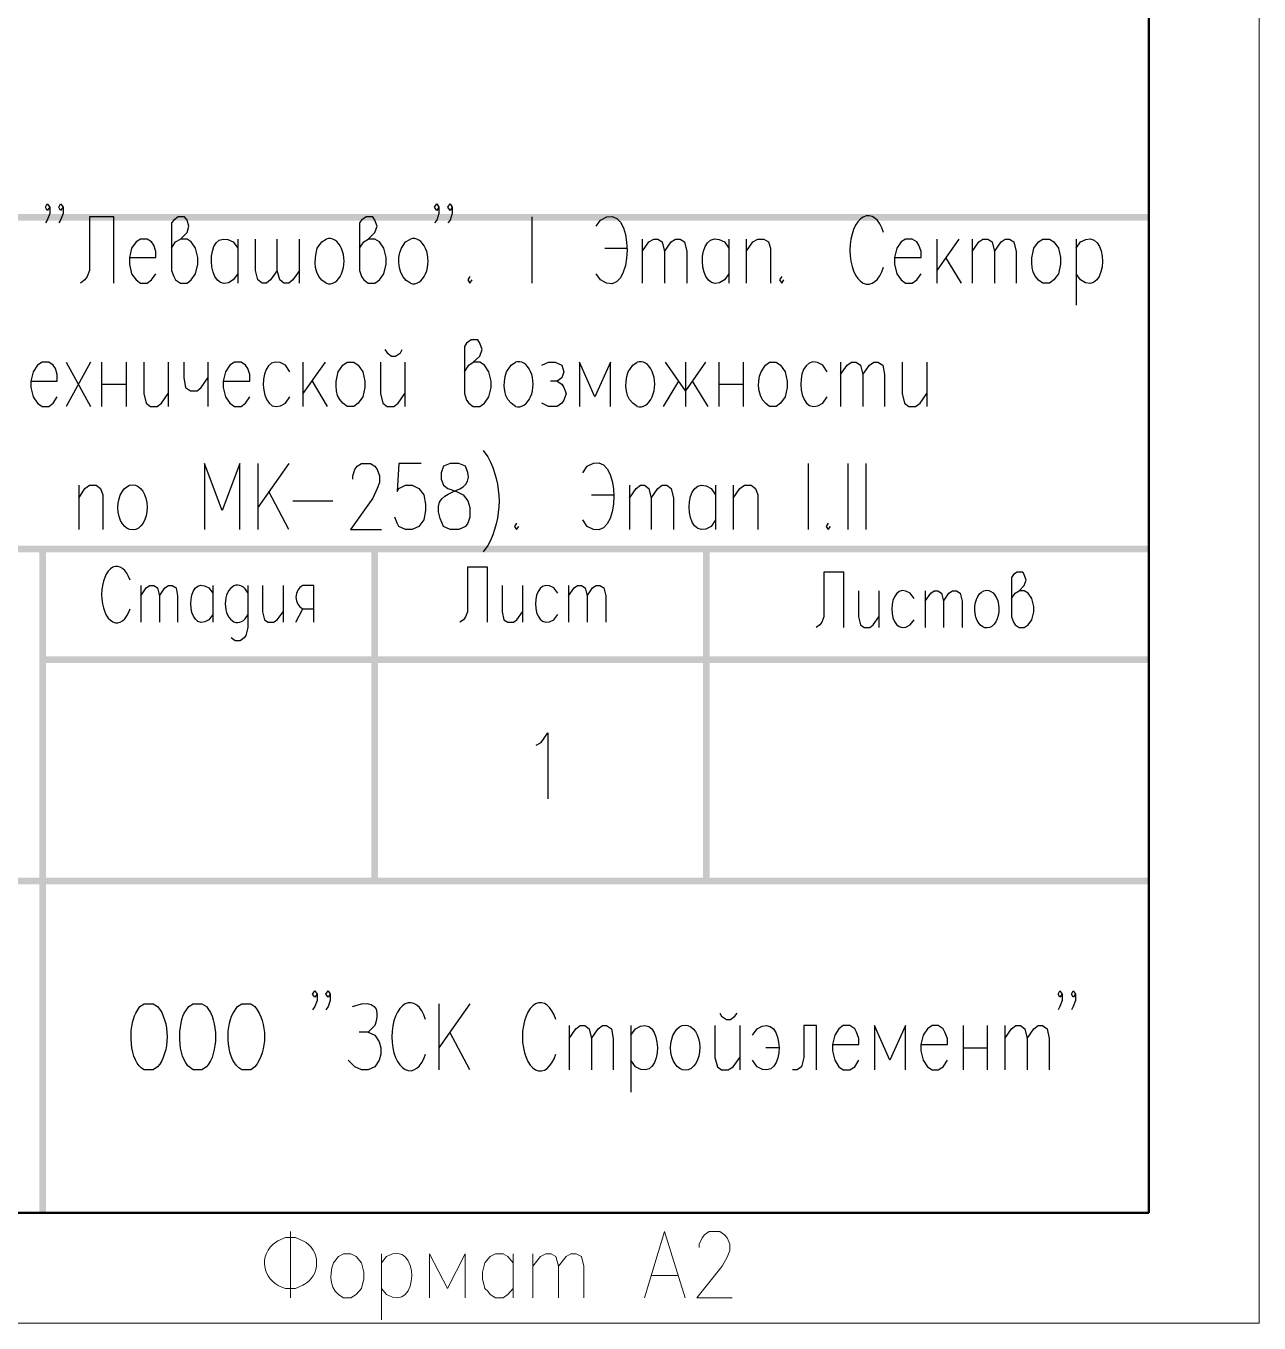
# Model space of a CAD drawing. Header units: millimetres. Extents: x 148937 to 2048786, y 870 to 351006.
# Drawn here: x 556831 to 562405, y 271682 to 277546 of the extents above; entities that cross this region are included whole.
import ezdxf

# ---------------------------------------------------------------- set-up
doc = ezdxf.new("R2010")
doc.units = ezdxf.units.MM
doc.layers.add('PDF _Геометрия', color=7, linetype='Continuous')
doc.layers.add('PDF _Сплошная заливка', color=7, linetype='Continuous', true_color=0x007eff)

msp = doc.modelspace()

# ---------------------------------------------------------------- linework, layer by layer
at = {"layer": 'PDF _Геометрия', "lineweight": 15}
msp.add_lwpolyline([(503011.15311, 271681.99412), (503011.15311, 313677.69555), (562405.35307, 313677.69555), (562405.35307, 271681.99412)], close=True, dxfattribs=at)
at = {"layer": 'PDF _Геометрия', "lineweight": 50}
msp.add_lwpolyline([(505009.00663, 272180.38449), (505009.00663, 313179.30952), (561906.96703, 313179.30952), (561906.96703, 272180.38449)], close=True, dxfattribs=at)
at = {"layer": 'PDF _Геометрия', "lineweight": 25}
for points in [[(556938.1131, 276726.03295), (556927.37196, 276710.99536), (556918.77905, 276726.03295), (556927.37196, 276741.07054), (556938.1131, 276726.03295), (556938.1131, 276698.10599), (556927.37196, 276668.0308), (556918.77905, 276655.14144)], [(556998.26376, 276726.03295), (556987.52262, 276710.99536), (556978.92971, 276726.03295), (556987.52262, 276741.07054), (556998.26376, 276726.03295), (556998.26376, 276698.10599), (556987.52262, 276668.0308), (556978.92971, 276655.14144)], [(558697.51158, 276726.03295), (558688.91866, 276710.99536), (558678.17753, 276726.03295), (558688.91866, 276741.07054), (558697.51158, 276726.03295), (558697.51158, 276698.10599), (558688.91866, 276668.0308), (558678.17753, 276655.14144)], [(558757.66224, 276726.03295), (558749.06932, 276710.99536), (558738.32819, 276726.03295), (558749.06932, 276741.07054), (558757.66224, 276726.03295), (558757.66224, 276698.10599), (558749.06932, 276668.0308), (558738.32819, 276655.14144)], [(557228.12406, 276382.3163), (557228.12406, 276683.06818), (557118.56445, 276683.06818), (557118.56445, 276440.31845), (557107.82331, 276412.39149), (557097.08217, 276397.35389), (557077.74812, 276382.3163)], [(557488.05942, 276541.28524), (557507.39347, 276569.2122), (557528.87574, 276582.10156), (557558.95093, 276612.17675), (557567.54384, 276640.10371), (557558.95093, 276668.03067), (557548.20979, 276683.06826), (557518.13461, 276683.06826), (557498.80056, 276668.03067), (557488.05942, 276655.1413), (557488.05942, 276440.31853), (557498.80056, 276412.39157), (557507.39347, 276397.35398), (557528.87574, 276382.31639), (557558.95093, 276382.31639), (557578.28498, 276397.35398), (557597.61903, 276425.28094), (557608.36017, 276468.24549), (557608.36017, 276498.32068), (557597.61903, 276541.28524), (557578.28498, 276569.2122), (557558.95093, 276582.10156), (557528.87574, 276582.10156)], [(558338.75794, 276541.28524), (558358.09199, 276569.2122), (558377.42604, 276582.10156), (558407.50123, 276612.17675), (558418.24237, 276640.10371), (558407.50123, 276668.03067), (558398.90832, 276683.06826), (558368.83313, 276683.06826), (558347.35085, 276668.03067), (558338.75794, 276655.1413), (558338.75794, 276440.31853), (558347.35085, 276412.39157), (558358.09199, 276397.35398), (558377.42604, 276382.31639), (558407.50123, 276382.31639), (558428.9835, 276397.35398), (558448.31755, 276425.28094), (558459.05869, 276468.24549), (558459.05869, 276498.32068), (558448.31755, 276541.28524), (558428.9835, 276569.2122), (558407.50123, 276582.10156), (558377.42604, 276582.10156)], [(559118.56456, 276382.3163), (559118.56456, 276683.06818)], [(559408.57497, 276640.10351), (559427.90902, 276668.03047)], [(557299.01542, 276498.32079), (557417.16795, 276498.32079), (557417.16795, 276526.24775), (557408.57504, 276554.17471), (557397.8339, 276569.21231), (557378.49985, 276582.10167), (557348.42466, 276582.10167), (557329.09061, 276569.21231), (557307.60833, 276541.28535), (557299.01542, 276498.32079), (557299.01542, 276468.2456), (557307.60833, 276425.28105), (557329.09061, 276397.35409), (557348.42466, 276382.31649), (557378.49985, 276382.31649), (557397.8339, 276397.35409), (557417.16795, 276425.28105)], [(557767.32935, 276569.212), (557788.81162, 276541.28504)], [(557788.81162, 276582.10154), (557788.81162, 276382.31636)], [(557967.11437, 276440.31827), (557937.03918, 276397.35372), (557917.70513, 276382.31612), (557898.37109, 276382.31612), (557879.03704, 276397.35372), (557868.2959, 276440.31827), (557868.2959, 276582.1013)], [(558068.08079, 276440.31827), (558038.0056, 276397.35372), (558018.67155, 276382.31612), (557997.18928, 276382.31612), (557977.85523, 276397.35372), (557967.11409, 276440.31827), (557967.11409, 276582.1013)], [(558068.08079, 276382.3163), (558068.08079, 276582.10147)], [(558147.56524, 276541.28521), (558169.04751, 276569.21217), (558188.38156, 276582.10154)], [(558527.80191, 276541.28521), (558547.13596, 276569.21217), (558568.61824, 276582.10154)], [(559447.24313, 276541.28524), (559548.20984, 276541.28524)], [(559616.95332, 276526.24771), (559647.02851, 276569.21226), (559668.51079, 276582.10163), (559687.84483, 276582.10163), (559707.17888, 276569.21226), (559717.92002, 276526.24771), (559717.92002, 276382.31645)], [(559616.95332, 276582.10154), (559616.95332, 276382.31636)], [(559717.91974, 276526.24771), (559747.99493, 276569.21226), (559767.32898, 276582.10163), (559788.81125, 276582.10163), (559808.1453, 276569.21226), (559818.88644, 276526.24771), (559818.88644, 276382.31645)], [(559988.59665, 276569.212), (560007.9307, 276541.28504)], [(560007.9307, 276582.10154), (560007.9307, 276382.31636)], [(560087.41517, 276526.24771), (560117.49036, 276569.21226), (560138.97263, 276582.10163), (560166.89959, 276582.10163), (560188.38187, 276569.21226), (560196.97478, 276541.2853), (560196.97478, 276382.31645)], [(560087.41517, 276582.10154), (560087.41517, 276382.31636)], [(560757.66226, 276498.32079), (560877.96301, 276498.32079), (560877.96301, 276526.24775), (560867.22187, 276554.17471), (560858.62896, 276569.21231), (560837.14668, 276582.10167), (560807.07149, 276582.10167), (560787.73745, 276569.21231), (560768.4034, 276541.28535), (560757.66226, 276498.32079), (560757.66226, 276468.2456), (560768.4034, 276425.28105), (560787.73745, 276397.35409), (560807.07149, 276382.31649), (560837.14668, 276382.31649), (560858.62896, 276397.35409), (560877.96301, 276425.28105)], [(561047.67267, 276582.10154), (560948.8542, 276440.31851)], [(560948.85439, 276582.10154), (560948.85439, 276382.31636)], [(561107.82333, 276526.24771), (561137.89852, 276569.21226), (561157.23257, 276582.10163), (561178.71485, 276582.10163), (561198.04889, 276569.21226), (561208.79003, 276526.24771), (561208.79003, 276382.31645)], [(561107.82333, 276582.10154), (561107.82333, 276382.31636)], [(561208.78975, 276526.24771), (561238.86494, 276569.21226), (561258.19899, 276582.10163), (561277.53304, 276582.10163), (561296.86709, 276569.21226), (561307.60822, 276526.24771), (561307.60822, 276382.31645)], [(561387.09302, 276541.28521), (561408.5753, 276569.21217), (561427.90935, 276582.10154), (561457.98454, 276582.10154), (561477.31858, 276569.21217), (561498.80086, 276541.28521), (561507.39377, 276498.32066), (561507.39377, 276468.24547), (561498.80086, 276425.28092), (561477.31858, 276397.35396), (561457.98454, 276382.31636), (561427.90935, 276382.31636)], [(561578.28518, 276582.10154), (561578.28518, 276283.49789)], [(561578.28518, 276541.28524), (561597.61923, 276569.2122)], [(560987.52256, 276498.32079), (561058.41407, 276382.31649)], [(557788.81162, 276425.28074), (557767.32935, 276397.35378)], [(559427.90902, 276397.35378), (559408.57497, 276425.28074)], [(560007.9307, 276425.28074), (559988.59665, 276397.35378)], [(561597.61923, 276397.35398), (561578.28518, 276425.28094)], [(558837.1467, 276412.39135), (558828.55379, 276397.35376), (558837.1467, 276382.31617), (558847.88784, 276397.35376)], [(560248.53225, 276412.39135), (560237.79111, 276397.35376), (560248.53225, 276382.31617), (560257.12516, 276397.35376)], [(558452.61375, 276083.71278), (558463.35489, 276068.67518), (558482.68894, 276053.63759), (558502.02298, 276053.63759), (558523.50526, 276068.67518), (558532.09817, 276083.71278)], [(558813.51607, 275982.74581), (558832.85012, 276012.821), (558852.18417, 276025.71037), (558882.25936, 276053.63733), (558893.00049, 276083.71251), (558882.25936, 276111.63947), (558873.66644, 276126.67707), (558843.59126, 276126.67707), (558822.10898, 276111.63947), (558813.51607, 276096.60188), (558813.51607, 275883.92734), (558822.10898, 275853.85215), (558832.85012, 275840.96278), (558852.18417, 275825.92519), (558882.25936, 275825.92519), (558903.74163, 275840.96278), (558923.07568, 275868.88974), (558933.81682, 275911.8543), (558933.81682, 275939.78126), (558923.07568, 275982.74581), (558903.74163, 276012.821), (558882.25936, 276025.71037), (558852.18417, 276025.71037)], [(556852.18421, 275939.78137), (556972.48496, 275939.78137), (556972.48496, 275969.85656), (556963.89205, 275997.78352), (556953.15091, 276012.82111), (556933.81686, 276025.71048), (556903.74168, 276025.71048), (556882.2594, 276012.82111), (556862.92535, 275982.74592), (556852.18421, 275939.78137), (556852.18421, 275911.85441), (556862.92535, 275868.88985), (556882.2594, 275840.96289), (556903.74168, 275825.9253), (556933.81686, 275825.9253), (556953.15091, 275840.96289), (556972.48496, 275868.88985)], [(557122.86082, 276025.7108), (557013.3012, 275825.92563)], [(557013.30129, 276025.7108), (557122.8609, 275825.92563)], [(557172.27023, 276025.7108), (557172.27023, 275825.92563)], [(557283.97789, 276025.7108), (557283.97789, 275825.92563)], [(557363.46236, 276025.7108), (557363.46236, 275883.92777), (557374.2035, 275840.96322), (557393.53755, 275825.92563), (557423.61274, 275825.92563), (557442.94679, 275840.96322), (557473.02198, 275883.92777)], [(557473.02189, 276025.7108), (557473.02189, 275825.92563)], [(557543.91325, 276025.7108), (557543.91325, 275954.81929), (557552.50616, 275911.85473), (557573.98844, 275896.81714), (557604.06363, 275896.81714), (557623.39768, 275911.85473), (557653.47286, 275954.81929)], [(557653.47332, 276025.7108), (557653.47332, 275825.92563)], [(557722.21654, 275939.78137), (557842.5173, 275939.78137), (557842.5173, 275969.85656), (557833.92438, 275997.78352), (557823.18325, 276012.82111), (557803.8492, 276025.71048), (557773.77401, 276025.71048), (557752.29173, 276012.82111), (557732.95768, 275982.74592), (557722.21654, 275939.78137), (557722.21654, 275911.85441), (557732.95768, 275868.88985), (557752.29173, 275840.96289), (557773.77401, 275825.9253), (557803.8492, 275825.9253), (557823.18325, 275840.96289), (557842.5173, 275868.88985)], [(558022.96821, 275982.74581), (558003.63416, 276012.821)], [(558184.08528, 276025.7108), (558083.11858, 275883.92777)], [(558083.11887, 276025.7108), (558083.11887, 275825.92563)], [(558242.08724, 275982.74625), (558263.56951, 276012.82144), (558282.90356, 276025.7108), (558312.97875, 276025.7108), (558332.3128, 276012.82144), (558353.79508, 275982.74625), (558362.38799, 275939.78169), (558362.38799, 275911.85473), (558353.79508, 275868.89018), (558332.3128, 275840.96322), (558312.97875, 275825.92563), (558282.90356, 275825.92563)], [(558433.27994, 276025.7108), (558433.27994, 275883.92777), (558444.02108, 275840.96322), (558463.35513, 275825.92563), (558493.43031, 275825.92563), (558512.76436, 275840.96322), (558542.83955, 275883.92777)], [(558542.83946, 276025.7108), (558542.83946, 275825.92563)], [(559002.56004, 275982.74625), (559024.04232, 276012.82144), (559043.37637, 276025.7108)], [(559163.67714, 276012.82142), (559193.75233, 276025.71078), (559223.82752, 276025.71078), (559253.90271, 276012.82142), (559262.49562, 275982.74623), (559253.90271, 275954.81927), (559232.42043, 275939.78167), (559202.34524, 275939.78167)], [(559473.02191, 275825.92556), (559473.02191, 276025.71074), (559402.1304, 275868.89011), (559333.38711, 276025.71074), (559333.38711, 275825.92556)], [(559552.50636, 275982.74625), (559573.98864, 276012.82144), (559593.32268, 276025.7108)], [(559902.66745, 276025.7108), (559812.44189, 275896.81714), (559722.21633, 276025.7108)], [(559812.44174, 276025.7108), (559812.44174, 275825.92563)], [(559962.81811, 276025.7108), (559962.81811, 275825.92563)], [(560072.37764, 276025.7108), (560072.37764, 275825.92563)], [(560154.01031, 275982.74625), (560173.34436, 276012.82144), (560192.67841, 276025.7108), (560222.7536, 276025.7108), (560242.08765, 276012.82144), (560263.56993, 275982.74625), (560272.16284, 275939.78169), (560272.16284, 275911.85473), (560263.56993, 275868.89018), (560242.08765, 275840.96322), (560222.7536, 275825.92563), (560192.67841, 275825.92563)], [(560452.61377, 275982.74581), (560433.27972, 276012.821)], [(560512.76388, 276025.7108), (560512.76388, 275825.92563)], [(560512.76388, 275969.85642), (560542.83907, 276012.82098), (560562.17312, 276025.71034), (560583.6554, 276025.71034), (560602.98945, 276012.82098), (560613.73059, 275969.85642), (560613.73059, 275825.92517)], [(560613.73085, 275969.85642), (560643.80604, 276012.82098), (560663.14009, 276025.71034), (560682.47413, 276025.71034), (560703.95641, 276012.82098), (560712.54932, 275969.85642), (560712.54932, 275825.92517)], [(560792.03359, 276025.7108), (560792.03359, 275883.92777), (560802.77473, 275840.96322), (560822.10878, 275825.92563), (560852.18397, 275825.92563), (560873.66625, 275840.96322), (560903.74144, 275883.92777)], [(560903.74181, 276025.7108), (560903.74181, 275825.92563)], [(557172.27023, 275926.89198), (557283.97807, 275926.89198)], [(558123.93517, 275939.78137), (558192.67846, 275825.9253)], [(559232.42036, 275939.78137), (559253.90264, 275926.892), (559262.49555, 275911.85441), (559273.23669, 275883.92745), (559262.49555, 275853.85226), (559253.90264, 275840.96289), (559232.42036, 275825.9253), (559193.75226, 275825.9253), (559163.67708, 275840.96289)], [(559713.62346, 275825.92556), (559782.36675, 275939.78163)], [(559842.51734, 275939.78137), (559913.40885, 275825.9253)], [(559962.81811, 275926.89198), (560072.37773, 275926.89198)], [(558003.63416, 275840.96278), (558022.96821, 275868.88974)], [(560433.27972, 275840.96278), (560452.61377, 275868.88974)], [(557797.40419, 275269.53428), (557797.40419, 275568.13793), (557717.91976, 275355.46339), (557638.43534, 275568.13793), (557638.43534, 275269.53428)], [(557879.0368, 275568.1378), (557879.0368, 275269.53415)], [(558018.67192, 275568.1378), (557879.03712, 275368.35262)], [(558308.68234, 275497.24644), (558308.68234, 275512.28403), (558317.27525, 275540.21099), (558328.01639, 275555.24858), (558347.35044, 275568.13795), (558388.16676, 275568.13795), (558407.50081, 275555.24858), (558418.24195, 275540.21099), (558428.98309, 275512.28403), (558428.98309, 275482.20884), (558418.24195, 275454.28188), (558398.9079, 275411.31733), (558297.9412, 275269.5343), (558437.576, 275269.5343)], [(558618.02711, 275568.1378), (558517.0604, 275568.1378), (558508.46749, 275441.39236), (558517.0604, 275454.28173), (558547.13559, 275469.31932), (558577.21078, 275469.31932), (558607.28597, 275454.28173), (558628.76825, 275426.35477), (558637.36116, 275383.39021), (558637.36116, 275355.46325), (558628.76825, 275312.4987), (558607.28597, 275282.42351), (558577.21078, 275269.53415), (558547.13559, 275269.53415), (558517.0604, 275282.42351), (558508.46749, 275297.46111), (558497.72635, 275325.38807)], [(558817.81241, 275555.24843), (558787.73723, 275568.1378), (558749.06913, 275568.1378), (558718.99394, 275555.24843), (558708.2528, 275525.17324), (558708.2528, 275497.24628), (558718.99394, 275469.31932), (558738.32799, 275454.28173), (558776.99609, 275441.39236), (558807.07128, 275426.35477), (558828.55355, 275398.42781), (558837.14646, 275368.35262), (558837.14646, 275325.38807), (558828.55355, 275297.46111), (558817.81241, 275282.42351), (558787.73723, 275269.53415), (558749.06913, 275269.53415), (558718.99394, 275282.42351)], [(559348.42486, 275525.17335), (559367.75891, 275555.24854)], [(560368.83302, 275269.53428), (560368.83302, 275568.13793)], [(560547.13577, 275269.53428), (560547.13577, 275568.13793)], [(560628.76838, 275269.53428), (560628.76838, 275568.13793)], [(557069.15512, 275411.31755), (557097.08208, 275454.2821), (557118.56436, 275469.31969), (557148.63955, 275469.31969), (557167.9736, 275454.2821), (557178.71474, 275426.35514), (557178.71474, 275269.53452)], [(557069.15512, 275469.31952), (557069.15512, 275269.53434)], [(558018.67192, 275269.53428), (557928.44636, 275441.39249)], [(559387.09302, 275426.35508), (559488.05972, 275426.35508)], [(559558.9508, 275411.31755), (559589.02599, 275454.2821), (559608.36004, 275469.31969), (559627.69409, 275469.31969), (559647.02814, 275454.2821), (559657.76928, 275411.31755), (559657.76928, 275269.53452)], [(559558.9508, 275469.31952), (559558.9508, 275269.53434)], [(559657.76963, 275411.31755), (559687.84481, 275454.2821), (559707.17886, 275469.31969), (559728.66114, 275469.31969), (559747.99519, 275454.2821), (559758.73633, 275411.31755), (559758.73633, 275269.53452)], [(559928.44599, 275454.28175), (559947.78004, 275426.35479)], [(559947.78004, 275469.31952), (559947.78004, 275269.53434)], [(560027.26451, 275411.31755), (560057.3397, 275454.2821), (560078.82197, 275469.31969), (560108.89716, 275469.31969), (560128.23121, 275454.2821), (560138.97235, 275426.35514), (560138.97235, 275269.53452)], [(560027.26451, 275469.31952), (560027.26451, 275269.53434)], [(558038.00573, 275398.42816), (558218.45686, 275398.42816)], [(559367.75891, 275282.42362), (559348.42486, 275312.49881)], [(559947.78004, 275312.49872), (559928.44599, 275282.42353)], [(559047.67265, 275297.46119), (559039.07974, 275282.4236), (559047.67265, 275269.53423), (559058.41379, 275282.4236)], [(560456.91005, 275297.46119), (560448.31714, 275282.4236), (560456.91005, 275269.53423), (560467.65119, 275282.4236)], [(558916.63117, 274850.62998), (558916.63117, 275099.8244), (558826.40561, 275099.8244), (558826.40561, 274897.89099), (558817.8127, 274874.26049), (558809.21979, 274861.37112), (558792.03397, 274850.62998)], [(560527.80196, 274826.99935), (560527.80196, 275076.19376), (560437.57639, 275076.19376), (560437.57639, 274874.26036), (560428.98348, 274850.62985), (560420.39057, 274837.74049), (560403.20475, 274826.99935)], [(561286.12608, 274958.04137), (561303.3119, 274981.67187), (561320.49772, 274992.41301), (561344.12823, 275016.04352), (561352.72114, 275039.67402), (561344.12823, 275065.45275), (561337.68354, 275076.19389), (561311.90481, 275076.19389), (561294.71899, 275065.45275), (561286.12608, 275052.56339), (561286.12608, 274874.26049), (561294.71899, 274850.62998), (561303.3119, 274837.74062), (561320.49772, 274826.99948), (561344.12823, 274826.99948), (561361.31405, 274837.74062), (561378.49987, 274861.37112), (561387.09278, 274897.89099), (561387.09278, 274921.5215), (561378.49987, 274958.04137), (561361.31405, 274981.67187), (561344.12823, 274992.41301), (561320.49772, 274992.41301)], [(557350.57297, 274968.78262), (557374.20348, 275005.30249), (557391.3893, 275016.04363), (557408.57512, 275016.04363), (557425.76094, 275005.30249), (557434.35386, 274968.78262), (557434.35386, 274850.63009)], [(557350.57297, 275016.04334), (557350.57297, 274850.62981)], [(557434.35372, 274968.78262), (557457.98423, 275005.30249), (557475.17005, 275016.04363), (557492.35587, 275016.04363), (557509.54169, 275005.30249), (557515.98638, 274968.78262), (557515.98638, 274850.63009)], [(557674.95527, 275016.04334), (557674.95527, 274850.62981)], [(557833.92421, 275016.04334), (557833.92421, 274826.9993), (557825.3313, 274790.47943), (557816.73839, 274779.73829), (557799.55257, 274766.84893), (557775.92206, 274766.84893), (557758.73624, 274779.73829)], [(557900.51929, 275016.04334), (557900.51929, 274897.89082), (557909.1122, 274861.37095), (557926.29802, 274850.62981), (557949.92853, 274850.62981), (557967.11435, 274861.37095), (557992.89308, 274897.89082)], [(557992.89315, 275016.04334), (557992.89315, 274850.62981)], [(558132.52773, 274850.62998), (558132.52773, 275016.04352), (558083.11849, 275016.04352)], [(558983.22625, 275016.04334), (558983.22625, 274897.89082), (558991.81917, 274861.37095), (559009.00499, 274850.62981), (559034.78372, 274850.62981), (559049.82131, 274861.37095), (559075.60005, 274897.89082)], [(559075.59957, 275016.04334), (559075.59957, 274850.62981)], [(559283.97792, 274968.78262), (559309.75665, 275005.30249), (559324.79424, 275016.04363), (559341.98006, 275016.04363), (559359.16589, 275005.30249), (559367.7588, 274968.78262), (559367.7588, 274850.63009)], [(559283.97792, 275016.04334), (559283.97792, 274850.62981)], [(559367.75867, 274968.78262), (559391.38917, 275005.30249), (559408.57499, 275016.04363), (559425.76081, 275016.04363), (559442.94664, 275005.30249), (559451.53955, 274968.78262), (559451.53955, 274850.63009)], [(557657.76945, 275005.30262), (557674.95527, 274981.67211)], [(559234.5685, 274981.672), (559217.38268, 275005.30251)], [(560594.39704, 274992.41325), (560594.39704, 274874.26073), (560602.98995, 274837.74086), (560620.17577, 274826.99972), (560645.9545, 274826.99972), (560660.9921, 274837.74086), (560686.77083, 274874.26073)], [(560686.77035, 274992.41325), (560686.77035, 274826.99972)], [(560845.73929, 274958.04137), (560828.55347, 274981.67187)], [(560895.1487, 274992.41325), (560895.1487, 274826.99972)], [(560895.1487, 274945.15198), (560920.92743, 274981.67185), (560935.96503, 274992.41299), (560953.15085, 274992.41299), (560970.33667, 274981.67185), (560978.92958, 274945.15198), (560978.92958, 274826.99946)], [(560978.92945, 274945.15198), (561002.55995, 274981.67185), (561019.74578, 274992.41299), (561036.9316, 274992.41299), (561054.11742, 274981.67185), (561062.71033, 274945.15198), (561062.71033, 274826.99946)], [(558050.89512, 274850.62998), (558083.11854, 274910.78036)], [(558083.11849, 274910.78036), (558132.52773, 274910.78036)], [(557674.95527, 274885.00187), (557657.76945, 274861.37136)], [(559217.38268, 274861.37125), (559234.5685, 274885.00176)], [(560828.55347, 274837.74062), (560845.73929, 274861.37112)], [(559137.89837, 274294.23925), (559159.38064, 274307.12861), (559189.45583, 274350.09317), (559189.45583, 274051.48951)], [(558147.56526, 273168.56784), (558136.82412, 273155.67847), (558126.08298, 273168.56784), (558136.82412, 273183.60543), (558147.56526, 273168.56784), (558147.56526, 273140.64088), (558136.82412, 273112.71392), (558126.08298, 273097.67632)], [(558205.56778, 273168.56784), (558196.97487, 273155.67847), (558186.23373, 273168.56784), (558196.97487, 273183.60543), (558205.56778, 273168.56784), (558205.56778, 273140.64088), (558196.97487, 273112.71392), (558186.23373, 273097.67632)], [(561515.98638, 273168.56784), (561505.24524, 273155.67847), (561496.65233, 273168.56784), (561505.24524, 273183.60543), (561515.98638, 273168.56784), (561515.98638, 273140.64088), (561505.24524, 273112.71392), (561496.65233, 273097.67632)], [(561576.13704, 273168.56784), (561565.3959, 273155.67847), (561556.80299, 273168.56784), (561565.3959, 273183.60543), (561576.13704, 273168.56784), (561576.13704, 273140.64088), (561565.3959, 273112.71392), (561556.80299, 273097.67632)], [(557326.9424, 273082.63884), (557346.27645, 273112.71403), (557365.6105, 273125.60339), (557406.42683, 273125.60339), (557425.76088, 273112.71403)], [(557546.06192, 273082.63884), (557567.54419, 273112.71403), (557586.87824, 273125.60339), (557625.54634, 273125.60339), (557647.02862, 273112.71403)], [(557767.32919, 273082.63884), (557786.66324, 273112.71403), (557805.99729, 273125.60339), (557846.81362, 273125.60339), (557866.14767, 273112.71403)], [(558306.5342, 273112.714), (558347.35052, 273125.60337)], [(558697.51158, 273125.60339), (558697.51158, 272826.99974)], [(558837.1467, 273125.60339), (558697.5119, 272925.81821)], [(559967.11439, 273082.6384), (559975.7073, 273069.74903), (559997.18958, 273054.71144), (560016.52363, 273054.71144), (560035.85768, 273069.74903), (560046.59882, 273082.6384)], [(558407.5009, 273026.7849), (558377.42571, 272996.70971), (558407.5009, 272983.82034), (558426.83495, 272953.74515), (558435.42786, 272925.81819), (558435.42786, 272897.89123), (558426.83495, 272869.96427), (558407.5009, 272839.88908), (558377.42571, 272826.99972), (558347.35052, 272826.99972), (558317.27534, 272839.88908), (558287.20015, 272869.96427)], [(559286.12606, 272968.78259), (559316.20124, 273011.74715), (559335.53529, 273026.78474), (559357.01757, 273026.78474), (559376.35162, 273011.74715), (559387.09276, 272968.78259), (559387.09276, 272826.99957)], [(559286.12606, 273026.78457), (559286.12606, 272826.99939)], [(559387.09302, 272968.78259), (559417.16821, 273011.74715), (559436.50226, 273026.78474), (559455.83631, 273026.78474), (559477.31858, 273011.74715), (559485.9115, 272968.78259), (559485.9115, 272826.99957)], [(559565.39577, 273026.78457), (559565.39577, 272726.03269)], [(559945.6319, 273026.78457), (559945.6319, 272882.85331), (559956.37304, 272839.88876), (559975.70709, 272826.99939), (560005.78227, 272826.99939), (560027.26455, 272839.88876), (560057.33974, 272882.85331)], [(560057.34011, 273026.78457), (560057.34011, 272826.99939)], [(560405.3525, 272826.99939), (560405.3525, 273026.78457), (560347.35035, 273026.78457), (560347.35035, 272882.85331), (560336.60921, 272839.88876), (560317.27516, 272826.99939), (560295.79288, 272826.99939)], [(560476.24441, 272940.85568), (560596.54516, 272940.85568), (560596.54516, 272968.78264), (560585.80402, 272996.7096), (560577.21111, 273011.74719), (560555.72883, 273026.78479), (560525.65364, 273026.78479), (560506.31959, 273011.74719), (560486.98554, 272983.82023), (560476.24441, 272940.85568), (560476.24441, 272912.92872), (560486.98554, 272869.96416), (560506.31959, 272839.88898), (560525.65364, 272826.99961), (560555.72883, 272826.99961), (560577.21111, 272839.88898), (560596.54516, 272869.96416)], [(560807.07112, 272826.99932), (560807.07112, 273026.7845), (560736.17961, 272869.96388), (560667.43632, 273026.7845), (560667.43632, 272826.99932)], [(560875.81489, 272940.85568), (560996.11564, 272940.85568), (560996.11564, 272968.78264), (560985.3745, 272996.7096), (560976.78159, 273011.74719), (560955.29932, 273026.78479), (560927.37236, 273026.78479), (560905.89008, 273011.74719), (560886.55603, 272983.82023), (560875.81489, 272940.85568), (560875.81489, 272912.92872), (560886.55603, 272869.96416), (560905.89008, 272839.88898), (560927.37236, 272826.99961), (560955.29932, 272826.99961), (560976.78159, 272839.88898), (560996.11564, 272869.96416)], [(561067.00703, 273026.78457), (561067.00703, 272826.99939)], [(561176.56655, 273026.78457), (561176.56655, 272826.99939)], [(561256.05102, 272968.78259), (561286.12621, 273011.74715), (561305.46026, 273026.78474), (561326.94254, 273026.78474), (561346.27659, 273011.74715), (561357.01772, 272968.78259), (561357.01772, 272826.99957)], [(561256.05102, 273026.78457), (561256.05102, 272826.99939)], [(561357.01744, 272968.78259), (561387.09263, 273011.74715), (561406.42668, 273026.78474), (561425.76073, 273026.78474), (561447.243, 273011.74715), (561455.83591, 272968.78259), (561455.83591, 272826.99957)], [(558377.42556, 272996.70951), (558336.60923, 272996.70951)], [(558837.1467, 272826.99932), (558746.92114, 272996.70931)], [(559565.39577, 272983.82012), (559586.87805, 273011.74708)], [(560115.34208, 272983.82012), (560136.82436, 273011.74708)], [(560235.64286, 272925.81815), (560175.49248, 272925.81815)], [(561067.00703, 272925.81815), (561176.56664, 272925.81815)], [(559586.87805, 272839.88887), (559565.39577, 272869.96405)], [(560136.82436, 272839.88887), (560115.34208, 272869.96405)], [(557425.76088, 272839.88911), (557406.42683, 272826.99974), (557365.6105, 272826.99974)], [(557647.02862, 272839.88911), (557625.54634, 272826.99974), (557586.87824, 272826.99974)], [(557866.14767, 272839.88911), (557846.81362, 272826.99974), (557805.99729, 272826.99974)]]:
    msp.add_lwpolyline(points, dxfattribs=at)
msp.add_lwpolyline([(558897.29682, 275626.14032), (558918.7791, 275598.21336, -0.2517379679), (558918.7791, 275196.49478), (558897.29682, 275168.56782)], format="xyb", dxfattribs=at)
at = {"layer": 'PDF _Геометрия', "lineweight": 15}
for points in [[(556905.8899, 272180.38287), (561906.96377, 272180.38287)], [(558027.26449, 272096.60212), (558027.26449, 271795.85024)], [(559627.69457, 271795.84991), (559717.92013, 272096.60179), (559810.29392, 271795.84991)], [(559874.74054, 272023.56207), (559874.74054, 272038.59967), (559887.6299, 272066.52663), (559898.37104, 272081.56422), (559919.85332, 272096.60182), (559967.11433, 272096.60182), (559988.59661, 272081.56422), (560001.48597, 272066.52663), (560012.22711, 272038.59967), (560012.22711, 272010.67271), (560001.48597, 271980.59752), (559977.85547, 271939.78119), (559863.9994, 271795.84994), (560022.96825, 271795.84994)], [(557947.78048, 272038.60002), (557969.26275, 272053.63761), (558003.6344, 272068.6752), (558048.74718, 272068.6752), (558083.11882, 272053.63761)], [(558220.60511, 271954.81883), (558244.23562, 271982.74579), (558265.71789, 271995.63516), (558300.08954, 271995.63516), (558323.72004, 271982.74579), (558347.35055, 271954.81883), (558358.09168, 271911.85428), (558358.09168, 271881.77909), (558347.35055, 271838.81453), (558323.72004, 271810.88757), (558300.08954, 271795.84998), (558265.71789, 271795.84998)], [(558437.57622, 271995.63516), (558437.57622, 271697.0315)], [(558437.57622, 271954.81885), (558461.20672, 271982.74581)], [(558815.66421, 271795.84991), (558815.66421, 271995.63509), (558736.17978, 271838.81447), (558654.54713, 271995.63509), (558654.54713, 271795.84991)], [(559032.63512, 271838.8149), (559009.00462, 271810.88794), (558987.52234, 271795.85035), (558953.1507, 271795.85035), (558929.52019, 271810.88794), (558918.77905, 271825.92554), (558905.88969, 271838.8149), (558895.14855, 271881.77946), (558895.14855, 271911.85465), (558905.88969, 271954.8192), (558929.52019, 271982.74616), (558953.1507, 271995.63553), (558987.52234, 271995.63553), (559009.00462, 271982.74616), (559032.63512, 271954.8192)], [(559032.63512, 271995.63516), (559032.63512, 271795.84998)], [(559122.86084, 271939.78132), (559157.23248, 271982.74588), (559180.86299, 271995.63524), (559204.49349, 271995.63524), (559225.97577, 271982.74588), (559238.86513, 271939.78132), (559238.86513, 271795.85007)], [(559122.86084, 271995.63516), (559122.86084, 271795.84998)], [(559238.86533, 271939.78132), (559273.23697, 271982.74588), (559294.71925, 271995.63524), (559318.34976, 271995.63524), (559341.98026, 271982.74588), (559352.7214, 271939.78132), (559352.7214, 271795.85007)], [(558083.11882, 271853.85243), (558048.74718, 271838.81484), (558003.6344, 271838.81484)], [(559659.91777, 271896.81688), (559775.92206, 271896.81688)], [(558461.20672, 271810.8876), (558437.57622, 271838.81456)]]:
    msp.add_lwpolyline(points, dxfattribs=at)
at = {"layer": 'PDF _Геометрия', "lineweight": 25}
for centre, major_axis, ratio, start_param, end_param in [((560637.51192, 276532.92414), (-0.71978, -154.80779), 0.5299523043, 2.1107022801, 7.3316220767), ((558202.54732, 276482.35261), (-0.74256, -102.27214), 0.6459065608, 6.0783186787, 9.6521256624), ((558582.78399, 276482.35261), (-0.74256, -102.27217), 0.6459065608, 6.07831868, 9.6521256638), ((559057.7973, 275925.9277), (-0.54183, -102.39633), 0.6408664055, 6.0698845122, 9.6545920783), ((559607.74362, 275925.9277), (-0.54183, -102.3963), 0.6408664055, 6.0698845109, 9.6545920768), ((557312.90039, 275369.42694), (0, 102.17534), 0.6465604654, 0.2117591001, 6.4949444073), ((557241.5269, 274975.22713), (0, -127.88262), 0.5399092297, 2.0989632896, 7.3258149435), ((557787.73731, 274933.33689), (0, 84.59237), 0.6652991439, 5.3205890891, 10.3873739949), ((561174.66383, 274909.70649), (0, 85.22104), 0.639247627, 0.2435056272, 6.5266909344), ((558566.80045, 272976.30116), (0, -153.78665), 0.5333575224, 2.1058227474, 7.3189553926), ((559156.0972, 272976.10326), (-0.16642, -154.49883), 0.5249174718, 2.105145585, 7.3237364781), ((559811.28918, 272926.89197), (0, -102.17481), 0.6465604654, 3.3533517924, 9.6365370995)]:
    msp.add_ellipse(centre, major_axis=major_axis, ratio=ratio, start_param=start_param, end_param=end_param, dxfattribs=at)
for points in [[(559427.90902, 276668.03047), (559589.0261, 276783.21128), (559587.66555, 276281.81494), (559427.90902, 276397.35378)], [(559988.59665, 276397.35378), (559863.78462, 276303.36882), (559847.10005, 276655.28432), (559988.59665, 276569.212)], [(561597.61923, 276569.2122), (561735.49964, 276656.28703), (561726.83512, 276304.62215), (561597.61923, 276397.35398)], [(557767.32935, 276397.35378), (557645.38162, 276304.29972), (557627.01427, 276654.31762), (557767.32935, 276569.212)], [(558188.38156, 276382.31636), (558128.48181, 276417.43989), (558132.63505, 276482.96083), (558147.56524, 276541.28521)], [(558568.61824, 276382.31636), (558512.94334, 276408.59635), (558506.06901, 276490.94508), (558527.80191, 276541.28521)], [(561427.90935, 276382.31636), (561368.0096, 276417.43989), (561372.16284, 276482.96083), (561387.09302, 276541.28521)], [(558003.63416, 276012.821), (557864.57222, 276099.25136), (557876.24425, 275746.40496), (558003.63416, 275840.96278)], [(560433.27972, 276012.821), (560296.72405, 276100.03905), (560303.27614, 275748.26676), (560433.27972, 275840.96278)], [(558282.90356, 275825.92563), (558223.46926, 275860.97754), (558227.04964, 275924.67249), (558242.08724, 275982.74625)], [(559043.37637, 275825.92563), (558983.94207, 275860.97754), (558987.52245, 275924.67249), (559002.56004, 275982.74625)], [(559593.32268, 275825.92563), (559533.88838, 275860.97754), (559537.46876, 275924.67249), (559552.50636, 275982.74625)], [(560192.67841, 275825.92563), (560139.54558, 275856.57367), (560132.38482, 275930.90235), (560154.01031, 275982.74625)], [(559367.75891, 275555.24854), (559528.73277, 275664.09208), (559528.73277, 275173.58008), (559367.75891, 275282.42362)], [(558718.99394, 275282.42351), (558614.01721, 275496.17217), (558892.64235, 275391.62509), (558817.81241, 275555.24843)], [(559928.44599, 275282.42353), (559794.68301, 275197.1747), (559796.61642, 275546.2617), (559928.44599, 275454.28175)], [(557657.76945, 274861.37136), (557549.85681, 274788.83287), (557547.38635, 275078.55718), (557657.76945, 275005.30262)], [(559217.38268, 275005.30251), (559106.06868, 275076.22983), (559106.06868, 274790.44393), (559217.38268, 274861.37125)], [(558083.11849, 275016.04352), (558040.65519, 274998.64287), (558040.65519, 274928.181), (558083.11849, 274910.78036)], [(560828.55347, 274981.67187), (560717.23947, 275052.59919), (560717.23947, 274766.8133), (560828.55347, 274837.74062)], [(558347.35052, 273125.60337), (558424.29288, 273137.09639), (558426.4053, 273081.38568), (558407.5009, 273026.7849)], [(557365.6105, 272826.99974), (557295.36346, 272859.36637), (557293.78809, 273024.24285), (557326.9424, 273082.63884)], [(557425.76088, 273112.71403), (557482.65311, 273050.2006), (557482.65311, 272902.36673), (557425.76088, 272839.88911)], [(557586.87824, 272826.99974), (557514.23234, 272862.98255), (557514.01752, 273015.2919), (557546.06192, 273082.63884)], [(557647.02862, 273112.71403), (557701.41458, 273050.91668), (557701.41458, 272901.68646), (557647.02862, 272839.88911)], [(557805.99729, 272826.99974), (557736.32311, 272863.84185), (557729.30556, 273016.36601), (557767.32919, 273082.63884)], [(557866.14767, 273112.71403), (557923.72017, 273037.81249), (557923.72017, 272914.75484), (557866.14767, 272839.88911)], [(559586.87805, 273011.74708), (559714.87661, 273104.04927), (559721.67933, 272753.13627), (559586.87805, 272839.88887)], [(560136.82436, 273011.74708), (560264.82293, 273104.04927), (560271.62565, 272753.13627), (560136.82436, 272839.88887)]]:
    msp.add_open_spline(points, degree=3, dxfattribs=at)
at = {"layer": 'PDF _Геометрия', "lineweight": 15}
for points in [[(558003.6344, 271838.81484), (557911.11739, 271863.77008), (557874.84814, 271970.32218), (557947.78048, 272038.60002)], [(558083.11882, 272053.63761), (558165.32434, 272016.65229), (558165.32434, 271890.83775), (558083.11882, 271853.85243)], [(558461.20672, 271982.74581), (558615.34206, 272070.57252), (558609.43444, 271719.08666), (558461.20672, 271810.8876)], [(558265.71789, 271795.84998), (558202.77482, 271829.14751), (558199.55248, 271894.84747), (558220.60511, 271954.81883)]]:
    msp.add_open_spline(points, degree=3, dxfattribs=at)
at = {"layer": 'PDF _Сплошная заливка', "color": 7, "lineweight": 25, "transparency": 33554559}
for points in [[(543408.5748, 276665.88229), (561906.96266, 276695.95748), (561906.96266, 276665.88229)], [(543408.5748, 276695.95735), (543408.5748, 276665.88216), (561906.96266, 276695.95735)], [(543408.5748, 275166.41972), (561906.96266, 275196.49491), (561906.96266, 275166.41972)], [(543408.5748, 275196.49478), (543408.5748, 275166.41959), (561906.96266, 275196.49478)], [(556920.92743, 272180.38287), (556890.85224, 275181.45698), (556920.92743, 275181.45698)], [(556890.85238, 272180.38287), (556920.92756, 272180.38287), (556890.85238, 275181.45698)], [(559922.00126, 273679.84599), (559891.92607, 275181.45712), (559922.00126, 275181.45712)], [(559891.92621, 273679.84599), (559922.00139, 273679.84599), (559891.92621, 275181.45712)], [(556905.8899, 274665.88227), (561906.96377, 274695.95746), (561906.96377, 274665.88227)], [(556905.8899, 274695.95733), (556905.8899, 274665.88214), (561906.96377, 274695.95733)], [(549906.96362, 273664.80846), (561906.96377, 273694.88365), (561906.96377, 273664.80846)], [(549906.96362, 273694.88352), (549906.96362, 273664.80833), (561906.96377, 273694.88352)]]:
    msp.add_solid(points, dxfattribs=at)
at = {"layer": 'PDF _Сплошная заливка', "color": 7, "lineweight": 15, "transparency": 33554559}
for points in [[(558422.53869, 273679.84599), (558392.4635, 275181.45712), (558422.53869, 275181.45712)], [(558392.46363, 273679.84599), (558422.53882, 273679.84599), (558392.46363, 275181.45712)]]:
    msp.add_solid(points, dxfattribs=at)

doc.saveas('drawing.dxf')
